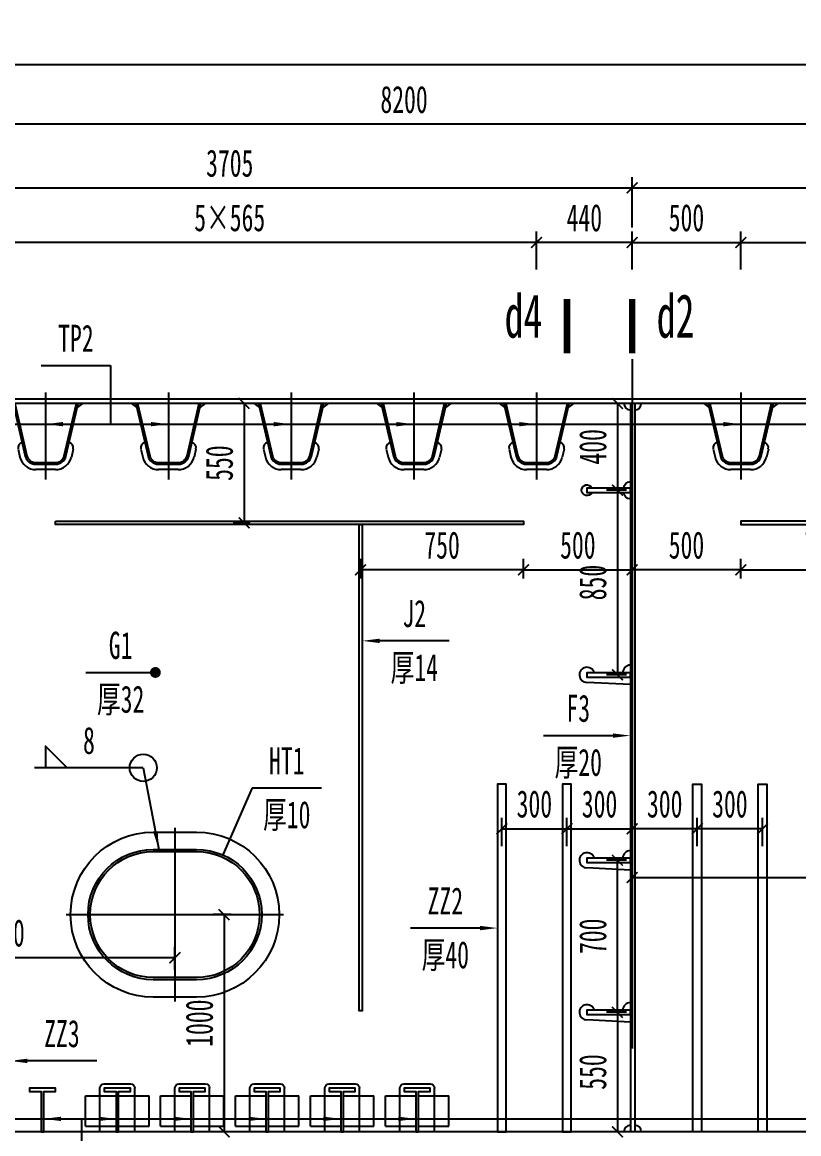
# Model space of a CAD drawing. Extents: x -149716 to 104715, y -26828 to 33500.
# Drawn here: x -33691 to -30117, y 6574 to 11693 of the extents above; entities that cross this region are included whole.
import ezdxf
from ezdxf.enums import TextEntityAlignment as Align

# ---------------------------------------------------------------- set-up
doc = ezdxf.new("R2010")
doc.units = 0
doc.header["$LTSCALE"] = 1000
doc.linetypes.add('CENTER', pattern=[50.8, 31.75, -6.35, 6.35, -6.35])
doc.linetypes.add('DASHED', pattern=[19.05, 12.7, -6.35])
doc.layers.get('0').update_dxf_attribs({"linetype": 'CONTINUOUS'})
doc.layers.get('Defpoints').update_dxf_attribs({"color": 250, "linetype": 'CONTINUOUS'})
doc.layers.add('01', color=1, linetype='CONTINUOUS', lineweight=25)
for name, color, linetype in [('02', 2, 'CONTINUOUS'), ('03', 3, 'DASHED'), ('04', 4, 'CONTINUOUS'), ('06', 6, 'CENTER'), ('07', 7, 'CONTINUOUS')]:
    doc.layers.add(name, color=color, linetype=linetype)
doc.styles.add('仿宋', font='simfang.ttf', dxfattribs={"width": 0.64})
doc.dimstyles.new('1：50', dxfattribs={"dimscale": 50, "dimtxt": 2.5, "dimasz": 1, "dimexe": 1, "dimexo": 0, "dimgap": 1, "dimtad": 1, "dimdec": 1, "dimdsep": 46, "dimtxsty": '仿宋', "dimblk": 'ARCHTICK', "dimcen": 0, "dimclrd": 256, "dimclre": 256, "dimclrt": 256, "dimazin": 2, "dimtfac": 1, "dimtdec": 1, "dimtix": 1, "dimtmove": 2, "dimatfit": 3, "dimfxl": 1, "dimtvp": 0.8, "dimtolj": 1, "dimtzin": 0, "dimlwd": -1, "dimlwe": -1, "dimarcsym": 0})

# ---------------------------------------------------------------- blocks, each defined once
blk = doc.blocks.new('_ArchTick')
at = {"color": 0, "linetype": 'ByBlock', "const_width": 0.15}
blk.add_lwpolyline([(-0.5, -0.5), (0.5, 0.5)], dxfattribs=at)
blk = doc.blocks.new('*D310')
at = {"layer": '04', "transparency": 16777216}
for p, q in [((-34588.6, 10746.6), (-34588.6, 10979.5)), ((-30883.6, 10746.6), (-30883.6, 10979.5)), ((-34588.6, 10929.5), (-30883.6, 10929.5))]:
    blk.add_line(p, q, dxfattribs=at)
at = {"layer": 'Defpoints', "color": 0, "transparency": 16777216}
for p in [(-30883.6, 10929.5), (-34588.6, 10746.6), (-30883.6, 10746.6)]:
    blk.add_point(p, dxfattribs=at)
at = {"layer": '04', "transparency": 16777216, "xscale": 50, "yscale": 50, "zscale": 50, "rotation": 180}
blk.add_blockref('_ArchTick', (-34588.6, 10929.5), dxfattribs=at)
at = {"layer": '04', "transparency": 16777216, "xscale": 50, "yscale": 50, "zscale": 50}
blk.add_blockref('_ArchTick', (-30883.6, 10929.5), dxfattribs=at)
at = {"layer": '04', "transparency": 16777216, "insert": (-32736.1, 11042.7), "char_height": 125, "attachment_point": 5, "style": '仿宋'}
blk.add_mtext('\\A1;3705', dxfattribs=at)
blk = doc.blocks.new('*D311')
at = {"layer": '04', "transparency": 16777216}
for p, q in [((-36033.6, 11364.4), (-36033.6, 11547.3)), ((-21733.6, 11364.4), (-21733.6, 11547.3)), ((-36033.6, 11497.3), (-21733.6, 11497.3))]:
    blk.add_line(p, q, dxfattribs=at)
at = {"layer": 'Defpoints', "color": 0, "transparency": 16777216}
for p in [(-21733.6, 11497.3), (-36033.6, 11364.4), (-21733.6, 11364.4)]:
    blk.add_point(p, dxfattribs=at)
at = {"layer": '04', "transparency": 16777216, "xscale": 50, "yscale": 50, "zscale": 50, "rotation": 180}
blk.add_blockref('_ArchTick', (-36033.6, 11497.3), dxfattribs=at)
at = {"layer": '04', "transparency": 16777216, "xscale": 50, "yscale": 50, "zscale": 50}
blk.add_blockref('_ArchTick', (-21733.6, 11497.3), dxfattribs=at)
at = {"layer": '04', "transparency": 16777216, "insert": (-28883.6, 11610.5), "char_height": 125, "attachment_point": 5, "style": '仿宋'}
blk.add_mtext('\\A1;14300', dxfattribs=at)
blk = doc.blocks.new('*D312')
at = {"layer": '04', "transparency": 16777216}
for p, q in [((-36033.6, 11051.2), (-36033.6, 11272.8)), ((-27833.6, 11051.2), (-27833.6, 11272.8)), ((-27833.6, 11222.8), (-36033.6, 11222.8))]:
    blk.add_line(p, q, dxfattribs=at)
at = {"layer": 'Defpoints', "color": 0, "transparency": 16777216}
for p in [(-36033.6, 11222.8), (-36033.6, 11051.2), (-27833.6, 11051.2)]:
    blk.add_point(p, dxfattribs=at)
at = {"layer": '04', "transparency": 16777216, "xscale": 50, "yscale": 50, "zscale": 50, "rotation": 180}
blk.add_blockref('_ArchTick', (-36033.6, 11222.8), dxfattribs=at)
at = {"layer": '04', "transparency": 16777216, "xscale": 50, "yscale": 50, "zscale": 50}
blk.add_blockref('_ArchTick', (-27833.6, 11222.8), dxfattribs=at)
at = {"layer": '04', "transparency": 16777216, "insert": (-31933.6, 11336.1), "char_height": 125, "attachment_point": 5, "style": '仿宋'}
blk.add_mtext('\\A1;8200', dxfattribs=at)
blk = doc.blocks.new('*D313')
at = {"layer": '04', "transparency": 16777216}
for p, q in [((-31323.6, 10553.6), (-31323.6, 10728.5)), ((-30883.6, 10553.6), (-30883.6, 10728.5)), ((-30883.6, 10678.5), (-31323.6, 10678.5))]:
    blk.add_line(p, q, dxfattribs=at)
at = {"layer": 'Defpoints', "color": 0, "transparency": 16777216}
for p in [(-31323.6, 10678.5), (-31323.6, 10553.6), (-30883.6, 10553.6)]:
    blk.add_point(p, dxfattribs=at)
at = {"layer": '04', "transparency": 16777216, "xscale": 50, "yscale": 50, "zscale": 50, "rotation": 180}
blk.add_blockref('_ArchTick', (-31323.6, 10678.5), dxfattribs=at)
at = {"layer": '04', "transparency": 16777216, "xscale": 50, "yscale": 50, "zscale": 50}
blk.add_blockref('_ArchTick', (-30883.6, 10678.5), dxfattribs=at)
at = {"layer": '04', "transparency": 16777216, "insert": (-31103.6, 10791.7), "char_height": 125, "attachment_point": 5, "style": '仿宋'}
blk.add_mtext('\\A1;440', dxfattribs=at)
blk = doc.blocks.new('*D314')
at = {"layer": '04', "transparency": 16777216}
for p, q in [((-34148.6, 10553.6), (-34148.6, 10728.5)), ((-31323.6, 10553.6), (-31323.6, 10728.5)), ((-31323.6, 10678.5), (-34148.6, 10678.5))]:
    blk.add_line(p, q, dxfattribs=at)
at = {"layer": 'Defpoints', "color": 0, "transparency": 16777216}
for p in [(-34148.6, 10678.5), (-34148.6, 10553.6), (-31323.6, 10553.6)]:
    blk.add_point(p, dxfattribs=at)
at = {"layer": '04', "transparency": 16777216, "xscale": 50, "yscale": 50, "zscale": 50, "rotation": 180}
blk.add_blockref('_ArchTick', (-34148.6, 10678.5), dxfattribs=at)
at = {"layer": '04', "transparency": 16777216, "xscale": 50, "yscale": 50, "zscale": 50}
blk.add_blockref('_ArchTick', (-31323.6, 10678.5), dxfattribs=at)
at = {"layer": '04', "transparency": 16777216, "insert": (-32736.1, 10791.7), "char_height": 125, "attachment_point": 5, "style": '仿宋'}
blk.add_mtext('\\A1;5×565', dxfattribs=at)
blk = doc.blocks.new('U2加劲肋带过焊孔')
at = {"layer": '01'}
for p, q in [((48376, 137282.9), (48036, 137282.9)), ((48036, 137282.9), (48060.5, 137263.4)), ((48376, 137282.9), (48351.4, 137263.4)), ((48079.1, 137072.9), (48087.6, 137035.9)), ((48332.9, 137072.9), (48324.3, 137035.9)), ((48251.2, 136977.9), (48160.7, 136977.9))]:
    blk.add_line(p, q, dxfattribs=at)
for centre, radius, start, end in [((48103.4, 137078.6), 25, 103.0693, 193.0693), ((48308.5, 137078.6), 25, 346.9307, 76.9307), ((48160.7, 137052.9), 75, 193.0693, 270), ((48251.2, 137052.9), 75, 270, 346.9307)]:
    blk.add_arc(centre, radius, start, end, dxfattribs=at)
at = {"layer": '02'}
for points in [[(48056, 137282.9), (48112.3, 137040.1, 0.348876), (48159.1, 137002.9), (48252.8, 137002.9, 0.348876), (48299.6, 137040.1), (48356, 137282.9)], [(48064.2, 137282.9), (48120.1, 137041.9, 0.348876), (48159.1, 137010.9), (48252.8, 137010.9, 0.348876), (48291.8, 137041.9), (48347.8, 137282.9)]]:
    blk.add_lwpolyline(points, format="xyb", dxfattribs=at)
at = {"layer": '06', "ltscale": 0.1}
blk.add_line((48206, 137332.9), (48206, 136932.9), dxfattribs=at)
blk = doc.blocks.new('板肋带过焊孔')
at = {"layer": '01'}
blk.add_line((50817.6, 161172.4), (50617.6, 161182.4), dxfattribs=at)
for centre, start, end in [((50617.6, 161217.4), 16.6015, 270), ((50817.6, 161227.4), 90, 180)]:
    blk.add_arc(centre, 35, start, end, dxfattribs=at)
at = {"layer": '02'}
blk.add_lwpolyline([(50817.6, 161227.4), (50617.6, 161227.4), (50617.6, 161207.4), (50817.6, 161207.4)], close=True, dxfattribs=at)
blk = doc.blocks.new('底板T肋带过焊孔')
at = {"layer": '01'}
for p, q in [((46722.6, 157697.7), (46722.6, 157732.7)), ((46862.6, 157752.7), (46742.6, 157752.7)), ((46882.6, 157697.7), (46882.6, 157732.7)), ((46796.6, 157697.7), (46656.6, 157697.7)), ((46656.6, 157557.7), (46656.6, 157697.7)), ((46948.6, 157697.7), (46808.6, 157697.7)), ((46948.6, 157557.7), (46948.6, 157697.7)), ((46796.6, 157557.7), (46656.6, 157557.7)), ((46722.6, 157532.7), (46722.6, 157557.7)), ((46948.6, 157557.7), (46808.6, 157557.7)), ((46882.6, 157532.7), (46882.6, 157557.7))]:
    blk.add_line(p, q, dxfattribs=at)
for centre, start, end in [((46742.6, 157732.7), 90, 180), ((46862.6, 157732.7), 0, 90)]:
    blk.add_arc(centre, 20, start, end, dxfattribs=at)
at = {"layer": '02'}
blk.add_lwpolyline([(46808.6, 157532.7), (46796.6, 157532.7), (46796.6, 157718.7), (46742.6, 157718.7), (46742.6, 157732.7), (46862.6, 157732.7), (46862.6, 157718.7), (46808.6, 157718.7)], close=True, dxfattribs=at)
at = {"layer": '03', "ltscale": 0.1}
for p, q in [((46722.6, 157557.7), (46722.6, 157697.7)), ((46882.6, 157557.7), (46882.6, 157697.7))]:
    blk.add_line(p, q, dxfattribs=at)
blk = doc.blocks.new('*D324')
at = {"layer": '04', "transparency": 16777216}
for p, q in [((-30909.5, 9937.3), (-31001.2, 9937.3)), ((-30951.2, 9937.3), (-30951.2, 9537.3)), ((-30909.5, 9537.3), (-31001.2, 9537.3))]:
    blk.add_line(p, q, dxfattribs=at)
at = {"layer": 'Defpoints', "color": 0, "transparency": 16777216}
for p in [(-30909.5, 9937.3), (-30951.2, 9537.3), (-30909.5, 9537.3)]:
    blk.add_point(p, dxfattribs=at)
at = {"layer": '04', "transparency": 16777216, "xscale": 50, "yscale": 50, "zscale": 50}
for p, rotation in [((-30951.2, 9937.3), 90), ((-30951.2, 9537.3), 270)]:
    blk.add_blockref('_ArchTick', p, dxfattribs=dict(at, rotation=rotation))
at = {"layer": '04', "transparency": 16777216, "insert": (-31064.4, 9737.3), "char_height": 125, "attachment_point": 5, "rotation": 90, "style": '仿宋'}
blk.add_mtext('\\A1;400', dxfattribs=at)
blk = doc.blocks.new('*D325')
at = {"layer": '04', "transparency": 16777216}
for p, q in [((-30909.5, 9537.3), (-31001.2, 9537.3)), ((-30951.2, 9537.3), (-30951.2, 8687.3)), ((-30909.5, 8687.3), (-31001.2, 8687.3))]:
    blk.add_line(p, q, dxfattribs=at)
at = {"layer": 'Defpoints', "color": 0, "transparency": 16777216}
for p in [(-30909.5, 9537.3), (-30951.2, 8687.3), (-30909.5, 8687.3)]:
    blk.add_point(p, dxfattribs=at)
at = {"layer": '04', "transparency": 16777216, "xscale": 50, "yscale": 50, "zscale": 50}
for p, rotation in [((-30951.2, 9537.3), 90), ((-30951.2, 8687.3), 270)]:
    blk.add_blockref('_ArchTick', p, dxfattribs=dict(at, rotation=rotation))
at = {"layer": '04', "transparency": 16777216, "insert": (-31064.4, 9112.3), "char_height": 125, "attachment_point": 5, "rotation": 90, "style": '仿宋'}
blk.add_mtext('\\A1;850', dxfattribs=at)
blk = doc.blocks.new('*D326')
at = {"layer": '04', "transparency": 16777216}
for p, q in [((-30909.5, 7133.3), (-31001.2, 7133.3)), ((-30951.2, 7133.3), (-30951.2, 6583.3)), ((-30909.5, 6583.3), (-31001.2, 6583.3))]:
    blk.add_line(p, q, dxfattribs=at)
at = {"layer": 'Defpoints', "color": 0, "transparency": 16777216}
for p in [(-30909.5, 7133.3), (-30951.2, 6583.3), (-30909.5, 6583.3)]:
    blk.add_point(p, dxfattribs=at)
at = {"layer": '04', "transparency": 16777216, "xscale": 50, "yscale": 50, "zscale": 50}
for p, rotation in [((-30951.2, 7133.3), 90), ((-30951.2, 6583.3), 270)]:
    blk.add_blockref('_ArchTick', p, dxfattribs=dict(at, rotation=rotation))
at = {"layer": '04', "transparency": 16777216, "insert": (-31064.4, 6858.3), "char_height": 125, "attachment_point": 5, "rotation": 90, "style": '仿宋'}
blk.add_mtext('\\A1;550', dxfattribs=at)
blk = doc.blocks.new('*D327')
at = {"layer": '04', "transparency": 16777216}
for p, q in [((-30909.5, 7833.3), (-31001.2, 7833.3)), ((-30951.2, 7133.3), (-30951.2, 7833.3)), ((-30909.5, 7133.3), (-31001.2, 7133.3))]:
    blk.add_line(p, q, dxfattribs=at)
at = {"layer": 'Defpoints', "color": 0, "transparency": 16777216}
for p in [(-30951.2, 7833.3), (-30909.5, 7833.3), (-30909.5, 7133.3)]:
    blk.add_point(p, dxfattribs=at)
at = {"layer": '04', "transparency": 16777216, "xscale": 50, "yscale": 50, "zscale": 50}
for p, rotation in [((-30951.2, 7833.3), 90), ((-30951.2, 7133.3), 270)]:
    blk.add_blockref('_ArchTick', p, dxfattribs=dict(at, rotation=rotation))
at = {"layer": '04', "transparency": 16777216, "insert": (-31064.4, 7483.3), "char_height": 125, "attachment_point": 5, "rotation": 90, "style": '仿宋'}
blk.add_mtext('\\A1;700', dxfattribs=at)
blk = doc.blocks.new('*D336')
at = {"layer": '04', "transparency": 16777216}
for p, q in [((-30883.6, 10553.6), (-30883.6, 10728.5)), ((-30383.6, 10553.6), (-30383.6, 10728.5)), ((-30883.6, 10678.5), (-30383.6, 10678.5))]:
    blk.add_line(p, q, dxfattribs=at)
at = {"layer": 'Defpoints', "color": 0, "transparency": 16777216}
for p in [(-30383.6, 10678.5), (-30883.6, 10553.6), (-30383.6, 10553.6)]:
    blk.add_point(p, dxfattribs=at)
at = {"layer": '04', "transparency": 16777216, "xscale": 50, "yscale": 50, "zscale": 50, "rotation": 180}
blk.add_blockref('_ArchTick', (-30883.6, 10678.5), dxfattribs=at)
at = {"layer": '04', "transparency": 16777216, "xscale": 50, "yscale": 50, "zscale": 50}
blk.add_blockref('_ArchTick', (-30383.6, 10678.5), dxfattribs=at)
at = {"layer": '04', "transparency": 16777216, "insert": (-30633.6, 10791.7), "char_height": 125, "attachment_point": 5, "style": '仿宋'}
blk.add_mtext('\\A1;500', dxfattribs=at)
blk = doc.blocks.new('*D337')
at = {"layer": '04', "transparency": 16777216}
for p, q in [((-30383.6, 10553.6), (-30383.6, 10728.5)), ((-27383.6, 10553.6), (-27383.6, 10728.5)), ((-30383.6, 10678.5), (-27383.6, 10678.5))]:
    blk.add_line(p, q, dxfattribs=at)
at = {"layer": 'Defpoints', "color": 0, "transparency": 16777216}
for p in [(-27383.6, 10678.5), (-30383.6, 10553.6), (-27383.6, 10553.6)]:
    blk.add_point(p, dxfattribs=at)
at = {"layer": '04', "transparency": 16777216, "xscale": 50, "yscale": 50, "zscale": 50, "rotation": 180}
blk.add_blockref('_ArchTick', (-30383.6, 10678.5), dxfattribs=at)
at = {"layer": '04', "transparency": 16777216, "xscale": 50, "yscale": 50, "zscale": 50}
blk.add_blockref('_ArchTick', (-27383.6, 10678.5), dxfattribs=at)
at = {"layer": '04', "transparency": 16777216, "insert": (-28883.6, 10791.7), "char_height": 125, "attachment_point": 5, "style": '仿宋'}
blk.add_mtext('\\A1;5×600', dxfattribs=at)
blk = doc.blocks.new('*D338')
at = {"layer": '04', "transparency": 16777216}
for p, q in [((-30883.6, 10746.6), (-30883.6, 10979.5)), ((-26883.6, 10746.6), (-26883.6, 10979.5)), ((-30883.6, 10929.5), (-26883.6, 10929.5))]:
    blk.add_line(p, q, dxfattribs=at)
at = {"layer": 'Defpoints', "color": 0, "transparency": 16777216}
for p in [(-26883.6, 10929.5), (-30883.6, 10746.6), (-26883.6, 10746.6)]:
    blk.add_point(p, dxfattribs=at)
at = {"layer": '04', "transparency": 16777216, "xscale": 50, "yscale": 50, "zscale": 50, "rotation": 180}
blk.add_blockref('_ArchTick', (-30883.6, 10929.5), dxfattribs=at)
at = {"layer": '04', "transparency": 16777216, "xscale": 50, "yscale": 50, "zscale": 50}
blk.add_blockref('_ArchTick', (-26883.6, 10929.5), dxfattribs=at)
at = {"layer": '04', "transparency": 16777216, "insert": (-28883.6, 11042.7), "char_height": 125, "attachment_point": 5, "style": '仿宋'}
blk.add_mtext('\\A1;4000', dxfattribs=at)
blk = doc.blocks.new('*D362')
at = {"layer": '04', "transparency": 16777216}
for p, q in [((-32642.7, 9937.3), (-32720.2, 9937.3)), ((-32670.2, 9937.3), (-32670.2, 9387.3)), ((-32642.7, 9387.3), (-32720.2, 9387.3))]:
    blk.add_line(p, q, dxfattribs=at)
at = {"layer": 'Defpoints', "color": 0, "transparency": 16777216}
for p in [(-32642.7, 9937.3), (-32670.2, 9387.3), (-32642.7, 9387.3)]:
    blk.add_point(p, dxfattribs=at)
at = {"layer": '04', "transparency": 16777216, "xscale": 50, "yscale": 50, "zscale": 50}
for p, rotation in [((-32670.2, 9937.3), 90), ((-32670.2, 9387.3), 270)]:
    blk.add_blockref('_ArchTick', p, dxfattribs=dict(at, rotation=rotation))
at = {"layer": '04', "transparency": 16777216, "insert": (-32783.5, 9662.3), "char_height": 125, "attachment_point": 5, "rotation": 90, "style": '仿宋'}
blk.add_mtext('\\A1;550', dxfattribs=at)
blk = doc.blocks.new('*D363')
at = {"layer": '04', "transparency": 16777216}
for p, q in [((-32729.5, 7583.3), (-32812.2, 7583.3)), ((-32762.2, 7583.3), (-32762.2, 6583.3)), ((-32729.5, 6583.3), (-32812.2, 6583.3))]:
    blk.add_line(p, q, dxfattribs=at)
at = {"layer": 'Defpoints', "color": 0, "transparency": 16777216}
for p in [(-32729.5, 7583.3), (-32762.2, 6583.3), (-32729.5, 6583.3)]:
    blk.add_point(p, dxfattribs=at)
at = {"layer": '04', "transparency": 16777216, "xscale": 50, "yscale": 50, "zscale": 50}
for p, rotation in [((-32762.2, 7583.3), 90), ((-32762.2, 6583.3), 270)]:
    blk.add_blockref('_ArchTick', p, dxfattribs=dict(at, rotation=rotation))
at = {"layer": '04', "transparency": 16777216, "insert": (-32875.5, 7083.3), "char_height": 125, "attachment_point": 5, "rotation": 90, "style": '仿宋'}
blk.add_mtext('\\A1;1000', dxfattribs=at)
blk = doc.blocks.new('*D364')
at = {"layer": '04', "transparency": 16777216}
for p, q in [((-34588.6, 7329.1), (-34588.6, 7434.7)), ((-32988.6, 7329.1), (-32988.6, 7434.7)), ((-32988.6, 7384.7), (-34588.6, 7384.7))]:
    blk.add_line(p, q, dxfattribs=at)
at = {"layer": 'Defpoints', "color": 0, "transparency": 16777216}
for p in [(-34588.6, 7384.7), (-34588.6, 7329.1), (-32988.6, 7329.1)]:
    blk.add_point(p, dxfattribs=at)
at = {"layer": '04', "transparency": 16777216, "xscale": 50, "yscale": 50, "zscale": 50, "rotation": 180}
blk.add_blockref('_ArchTick', (-34588.6, 7384.7), dxfattribs=at)
at = {"layer": '04', "transparency": 16777216, "xscale": 50, "yscale": 50, "zscale": 50}
blk.add_blockref('_ArchTick', (-32988.6, 7384.7), dxfattribs=at)
at = {"layer": '04', "transparency": 16777216, "insert": (-33788.6, 7497.9), "char_height": 125, "attachment_point": 5, "style": '仿宋'}
blk.add_mtext('\\A1;1600', dxfattribs=at)
blk = doc.blocks.new('*D365')
at = {"layer": '04', "transparency": 16777216}
for p, q in [((-30883.6, 9130.8), (-30883.6, 9220.9)), ((-30383.6, 9130.8), (-30383.6, 9220.9)), ((-30383.6, 9170.9), (-30883.6, 9170.9))]:
    blk.add_line(p, q, dxfattribs=at)
at = {"layer": 'Defpoints', "color": 0, "transparency": 16777216}
for p in [(-30883.6, 9170.9), (-30883.6, 9130.8), (-30383.6, 9130.8)]:
    blk.add_point(p, dxfattribs=at)
at = {"layer": '04', "transparency": 16777216, "xscale": 50, "yscale": 50, "zscale": 50, "rotation": 180}
blk.add_blockref('_ArchTick', (-30883.6, 9170.9), dxfattribs=at)
at = {"layer": '04', "transparency": 16777216, "xscale": 50, "yscale": 50, "zscale": 50}
blk.add_blockref('_ArchTick', (-30383.6, 9170.9), dxfattribs=at)
at = {"layer": '04', "transparency": 16777216, "insert": (-30633.6, 9284.1), "char_height": 125, "attachment_point": 5, "style": '仿宋'}
blk.add_mtext('\\A1;500', dxfattribs=at)
blk = doc.blocks.new('*D366')
at = {"layer": '04', "transparency": 16777216}
for p, q in [((-30383.6, 9130.8), (-30383.6, 9220.9)), ((-29633.6, 9130.8), (-29633.6, 9220.9)), ((-30383.6, 9170.9), (-29633.6, 9170.9))]:
    blk.add_line(p, q, dxfattribs=at)
at = {"layer": 'Defpoints', "color": 0, "transparency": 16777216}
for p in [(-29633.6, 9170.9), (-30383.6, 9130.8), (-29633.6, 9130.8)]:
    blk.add_point(p, dxfattribs=at)
at = {"layer": '04', "transparency": 16777216, "xscale": 50, "yscale": 50, "zscale": 50, "rotation": 180}
blk.add_blockref('_ArchTick', (-30383.6, 9170.9), dxfattribs=at)
at = {"layer": '04', "transparency": 16777216, "xscale": 50, "yscale": 50, "zscale": 50}
blk.add_blockref('_ArchTick', (-29633.6, 9170.9), dxfattribs=at)
at = {"layer": '04', "transparency": 16777216, "insert": (-30008.6, 9284.1), "char_height": 125, "attachment_point": 5, "style": '仿宋'}
blk.add_mtext('\\A1;750', dxfattribs=at)
blk = doc.blocks.new('*D274')
at = {"layer": '04', "transparency": 16777216}
for p, q in [((-30883.6, 7698.5), (-30883.6, 7804)), ((-28883.6, 7698.5), (-28883.6, 7804)), ((-30883.6, 7754), (-28883.6, 7754))]:
    blk.add_line(p, q, dxfattribs=at)
at = {"layer": 'Defpoints', "color": 0, "transparency": 16777216}
for p in [(-28883.6, 7754), (-30883.6, 7698.5), (-28883.6, 7698.5)]:
    blk.add_point(p, dxfattribs=at)
at = {"layer": '04', "transparency": 16777216, "xscale": 50, "yscale": 50, "zscale": 50, "rotation": 180}
blk.add_blockref('_ArchTick', (-30883.6, 7754), dxfattribs=at)
at = {"layer": '04', "transparency": 16777216, "xscale": 50, "yscale": 50, "zscale": 50}
blk.add_blockref('_ArchTick', (-28883.6, 7754), dxfattribs=at)
at = {"layer": '04', "transparency": 16777216, "insert": (-29883.6, 7867.3), "char_height": 125, "attachment_point": 5, "style": '仿宋'}
blk.add_mtext('\\A1;2000', dxfattribs=at)
blk = doc.blocks.new('*D277')
at = {"layer": '04', "transparency": 16777216}
for p, q in [((-31383.6, 9130.8), (-31383.6, 9220.9)), ((-30883.6, 9130.8), (-30883.6, 9220.9)), ((-31383.6, 9170.9), (-30883.6, 9170.9))]:
    blk.add_line(p, q, dxfattribs=at)
at = {"layer": 'Defpoints', "color": 0, "transparency": 16777216}
for p in [(-30883.6, 9170.9), (-31383.6, 9130.8), (-30883.6, 9130.8)]:
    blk.add_point(p, dxfattribs=at)
at = {"layer": '04', "transparency": 16777216, "xscale": 50, "yscale": 50, "zscale": 50, "rotation": 180}
blk.add_blockref('_ArchTick', (-31383.6, 9170.9), dxfattribs=at)
at = {"layer": '04', "transparency": 16777216, "xscale": 50, "yscale": 50, "zscale": 50}
blk.add_blockref('_ArchTick', (-30883.6, 9170.9), dxfattribs=at)
at = {"layer": '04', "transparency": 16777216, "insert": (-31133.6, 9284.1), "char_height": 125, "attachment_point": 5, "style": '仿宋'}
blk.add_mtext('\\A1;500', dxfattribs=at)
blk = doc.blocks.new('*D278')
at = {"layer": '04', "transparency": 16777216}
for p, q in [((-32133.6, 9130.8), (-32133.6, 9220.9)), ((-31383.6, 9130.8), (-31383.6, 9220.9)), ((-31383.6, 9170.9), (-32133.6, 9170.9))]:
    blk.add_line(p, q, dxfattribs=at)
at = {"layer": 'Defpoints', "color": 0, "transparency": 16777216}
for p in [(-32133.6, 9170.9), (-32133.6, 9130.8), (-31383.6, 9130.8)]:
    blk.add_point(p, dxfattribs=at)
at = {"layer": '04', "transparency": 16777216, "xscale": 50, "yscale": 50, "zscale": 50}
for p, rotation in [((-32133.6, 9170.9), 179.9999999999822), ((-31383.6, 9170.9), 359.9999999999822)]:
    blk.add_blockref('_ArchTick', p, dxfattribs=dict(at, rotation=rotation))
at = {"layer": '04', "transparency": 16777216, "insert": (-31758.6, 9284.1), "char_height": 125, "attachment_point": 5, "style": '仿宋'}
blk.add_mtext('\\A1;750', dxfattribs=at)
blk = doc.blocks.new('*D288')
at = {"layer": '04', "transparency": 16777216}
for p, q in [((-31483.6, 7898.8), (-31483.6, 8028.8)), ((-31183.6, 7898.8), (-31183.6, 8028.8)), ((-31483.6, 7978.8), (-31183.6, 7978.8))]:
    blk.add_line(p, q, dxfattribs=at)
at = {"layer": 'Defpoints', "color": 0, "transparency": 16777216}
for p in [(-31183.6, 7978.8), (-31483.6, 7898.8), (-31183.6, 7898.8)]:
    blk.add_point(p, dxfattribs=at)
at = {"layer": '04', "transparency": 16777216, "xscale": 50, "yscale": 50, "zscale": 50, "rotation": 180}
blk.add_blockref('_ArchTick', (-31483.6, 7978.8), dxfattribs=at)
at = {"layer": '04', "transparency": 16777216, "xscale": 50, "yscale": 50, "zscale": 50}
blk.add_blockref('_ArchTick', (-31183.6, 7978.8), dxfattribs=at)
at = {"layer": '04', "transparency": 16777216, "insert": (-31333.6, 8092), "char_height": 125, "attachment_point": 5, "style": '仿宋'}
blk.add_mtext('\\A1;300', dxfattribs=at)
blk = doc.blocks.new('*D289')
at = {"layer": '04', "transparency": 16777216}
for p, q in [((-31183.6, 7898.8), (-31183.6, 8028.8)), ((-30883.6, 7898.8), (-30883.6, 8028.8)), ((-31183.6, 7978.8), (-30883.6, 7978.8))]:
    blk.add_line(p, q, dxfattribs=at)
at = {"layer": 'Defpoints', "color": 0, "transparency": 16777216}
for p in [(-30883.6, 7978.8), (-31183.6, 7898.8), (-30883.6, 7898.8)]:
    blk.add_point(p, dxfattribs=at)
at = {"layer": '04', "transparency": 16777216, "xscale": 50, "yscale": 50, "zscale": 50, "rotation": 180}
blk.add_blockref('_ArchTick', (-31183.6, 7978.8), dxfattribs=at)
at = {"layer": '04', "transparency": 16777216, "xscale": 50, "yscale": 50, "zscale": 50}
blk.add_blockref('_ArchTick', (-30883.6, 7978.8), dxfattribs=at)
at = {"layer": '04', "transparency": 16777216, "insert": (-31033.6, 8092), "char_height": 125, "attachment_point": 5, "style": '仿宋'}
blk.add_mtext('\\A1;300', dxfattribs=at)
blk = doc.blocks.new('*D290')
at = {"layer": '04', "transparency": 16777216}
for p, q in [((-30583.6, 7898.8), (-30583.6, 8028.8)), ((-30283.6, 7898.8), (-30283.6, 8028.8)), ((-30283.6, 7978.8), (-30583.6, 7978.8))]:
    blk.add_line(p, q, dxfattribs=at)
at = {"layer": 'Defpoints', "color": 0, "transparency": 16777216}
for p in [(-30583.6, 7978.8), (-30583.6, 7898.8), (-30283.6, 7898.8)]:
    blk.add_point(p, dxfattribs=at)
at = {"layer": '04', "transparency": 16777216, "xscale": 50, "yscale": 50, "zscale": 50, "rotation": 180}
blk.add_blockref('_ArchTick', (-30583.6, 7978.8), dxfattribs=at)
at = {"layer": '04', "transparency": 16777216, "xscale": 50, "yscale": 50, "zscale": 50}
blk.add_blockref('_ArchTick', (-30283.6, 7978.8), dxfattribs=at)
at = {"layer": '04', "transparency": 16777216, "insert": (-30433.6, 8092), "char_height": 125, "attachment_point": 5, "style": '仿宋'}
blk.add_mtext('\\A1;300', dxfattribs=at)
blk = doc.blocks.new('*D291')
at = {"layer": '04', "transparency": 16777216}
for p, q in [((-30883.6, 7898.8), (-30883.6, 8028.8)), ((-30583.6, 7898.8), (-30583.6, 8028.8)), ((-30583.6, 7978.8), (-30883.6, 7978.8))]:
    blk.add_line(p, q, dxfattribs=at)
at = {"layer": 'Defpoints', "color": 0, "transparency": 16777216}
for p in [(-30883.6, 7978.8), (-30883.6, 7898.8), (-30583.6, 7898.8)]:
    blk.add_point(p, dxfattribs=at)
at = {"layer": '04', "transparency": 16777216, "xscale": 50, "yscale": 50, "zscale": 50, "rotation": 180}
blk.add_blockref('_ArchTick', (-30883.6, 7978.8), dxfattribs=at)
at = {"layer": '04', "transparency": 16777216, "xscale": 50, "yscale": 50, "zscale": 50}
blk.add_blockref('_ArchTick', (-30583.6, 7978.8), dxfattribs=at)
at = {"layer": '04', "transparency": 16777216, "insert": (-30733.6, 8092), "char_height": 125, "attachment_point": 5, "style": '仿宋'}
blk.add_mtext('\\A1;300', dxfattribs=at)
blk = doc.blocks.new('腹板板肋带过焊孔1')
at = {"layer": '01'}
for p, q in [((53004.8, 112165.9), (52857.2, 112165.9)), ((53004.8, 112143.9), (52857.2, 112143.9))]:
    blk.add_line(p, q, dxfattribs=at)
for centre, radius, start, end in [((52827.3, 112164.9), 30, 1.9102, 90), ((53027.3, 112154.9), 25, 206.1039, 153.8961), ((52827.3, 112144.9), 30, 270, 358.0898)]:
    blk.add_arc(centre, radius, start, end, dxfattribs=at)
at = {"layer": '02'}
blk.add_lwpolyline([(52827.3, 112164.9), (53027.3, 112164.9), (53027.3, 112144.9), (52827.3, 112144.9)], close=True, dxfattribs=at)

msp = doc.modelspace()

# ---------------------------------------------------------------- linework, layer by layer
at = {"layer": '02'}
for p, q in [((-27833.5722, 9957.3046), (-36033.5722, 9957.3046)), ((-27833.5722, 9937.3046), (-36033.5722, 9937.3046)), ((-30891.5722, 9937.3046), (-30891.5722, 6583.3046)), ((-30871.5722, 9937.3046), (-30871.5722, 6583.3046)), ((-27833.5722, 6583.3046), (-34618.5722, 6583.3046))]:
    msp.add_line(p, q, dxfattribs=at)
for points in [[(-33538.5722, 9394.3046), (-31383.5722, 9394.3046), (-31383.5722, 9380.3046), (-33538.5722, 9380.3046)], [(-32140.5722, 9380.3046), (-32126.5722, 9380.3046), (-32126.5722, 7140.3046), (-32140.5722, 7140.3046)], [(-27383.5722, 9394.3046), (-30383.5722, 9394.3046), (-30383.5722, 9380.3046), (-27383.5722, 9380.3046)], [(-31503.5722, 6583.3046), (-31463.5722, 6583.3046), (-31463.5722, 8183.3046), (-31503.5722, 8183.3046)], [(-31203.5722, 6583.3046), (-31163.5722, 6583.3046), (-31163.5722, 8183.3046), (-31203.5722, 8183.3046)], [(-30563.5722, 6583.3046), (-30603.5722, 6583.3046), (-30603.5722, 8183.3046), (-30563.5722, 8183.3046)], [(-30263.5722, 6583.3046), (-30303.5722, 6583.3046), (-30303.5722, 8183.3046), (-30263.5722, 8183.3046)], [(-33604.5722, 6583.3046), (-33592.5722, 6583.3046), (-33592.5722, 6769.3046), (-33538.5722, 6769.3046), (-33538.5722, 6783.3046), (-33658.5722, 6783.3046), (-33658.5722, 6769.3046), (-33604.5722, 6769.3046)]]:
    msp.add_lwpolyline(points, close=True, dxfattribs=at)
for points in [[(-32888.5722, 7203.3046), (-33088.5722, 7203.3046, -1), (-33088.5722, 7963.3046), (-32888.5722, 7963.3046, -1)], [(-32888.5722, 7283.3046), (-33088.5722, 7283.3046, -1), (-33088.5722, 7883.3046), (-32888.5722, 7883.3046, -1)], [(-32888.5722, 7293.3046), (-33088.5722, 7293.3046, -1), (-33088.5722, 7873.3046), (-32888.5722, 7873.3046, -1)]]:
    msp.add_lwpolyline(points, format="xyb", close=True, dxfattribs=at)
for centre, start, end in [((-30891.5722, 9937.3046), 180, 270), ((-30871.5722, 9937.3046), 270, 0), ((-30891.5722, 6583.3046), 90, 180), ((-30871.5722, 6583.3046), 0, 90)]:
    msp.add_arc(centre, 30, start, end, dxfattribs=at)
at = {"layer": '06', "ltscale": 0.1}
for p, q in [((-30883.5722, 10141.68382), (-30883.5722, 6141.68382)), ((-32988.5722, 7983.3046), (-32988.5722, 7183.3046)), ((-33488.5722, 7583.3046), (-32488.5722, 7583.3046))]:
    msp.add_line(p, q, dxfattribs=at)
at = {"layer": '07'}
for p, q in [((-33604.34854, 10112.34538), (-33284.34854, 10112.34538)), ((-33284.34854, 10112.34538), (-33284.34854, 9841.6133)), ((-34148.5722, 9841.6133), (-29183.5722, 9841.6133)), ((-31726.5722, 8843.79873), (-32046.5722, 8843.79873)), ((-33398.31242, 8698.30089), (-33078.31242, 8698.30089)), ((-31291.5722, 8407.57475), (-30971.5722, 8407.57475)), ((-33134.1489, 8259.22008), (-33634.1489, 8259.22008)), ((-33134.1489, 8259.22008), (-33062.46066, 7883.3046)), ((-32633.5417, 8166.619), (-32768.39362, 7858.18113)), ((-32633.5417, 8166.619), (-32313.5417, 8166.619)), ((-31583.5722, 7521.25189), (-31903.5722, 7521.25189)), ((-33348.5722, 6909.53545), (-33668.5722, 6909.53545)), ((-34282.5722, 6642.65615), (-28889.5722, 6642.65615)), ((-33417.67132, 6234.2384), (-33417.67132, 6642.65615))]:
    msp.add_line(p, q, dxfattribs=at)
at = {"layer": '07', "const_width": 30}
for points in [[(-31183.5722, 10168.10149), (-31183.5722, 10418.10149)], [(-30883.5722, 10168.10149), (-30883.5722, 10418.10149)]]:
    msp.add_lwpolyline(points, dxfattribs=at)
at = {"layer": '07'}
for points in [[(-33583.5722, 9841.6133, 0, 20, 0), (-33503.5722, 9841.6133, 8, 8, 0)], [(-33018.5722, 9841.6133, 0, 20, 0), (-33098.5722, 9841.6133, 8, 8, 0)], [(-32453.5722, 9841.6133, 0, 20, 0), (-32533.5722, 9841.6133, 8, 8, 0)], [(-31888.5722, 9841.6133, 0, 20, 0), (-31968.5722, 9841.6133, 8, 8, 0)], [(-31323.5722, 9841.6133, 0, 20, 0), (-31403.5722, 9841.6133, 8, 8, 0)], [(-30383.5722, 9841.6133, 0, 20, 0), (-30463.5722, 9841.6133, 8, 8, 0)], [(-32126.5722, 8843.79873, 0, 20, 0), (-32046.5722, 8843.79873, 8, 8, 0)], [(-33065.81242, 8698.30089, 25, 25, -1), (-33090.81242, 8698.30089, 25, 25, -1), (-33065.81242, 8698.30089, 0, 0, 0)], [(-30891.5722, 8407.57475, 0, 20, 0), (-30971.5722, 8407.57475, 8, 8, 0)], [(-33062.46066, 7883.3046, 0, 20, 0), (-33077.44683, 7961.8884, 0, 0, 0)], [(-31503.5722, 7521.25189, 0, 20, 0), (-31583.5722, 7521.25189, 8, 8, 0)], [(-33748.5722, 6909.53545, 0, 20, 0), (-33668.5722, 6909.53545, 8, 8, 0)], [(-33592.5722, 6642.65615, 0, 20, 0), (-33512.5722, 6642.65615, 8, 8, 0)], [(-33259.5722, 6642.65615, 0, 20, 0), (-33339.5722, 6642.65615, 8, 8, 0)], [(-32914.5722, 6642.65615, 0, 20, 0), (-32994.5722, 6642.65615, 8, 8, 0)], [(-32569.5722, 6642.65615, 0, 20, 0), (-32649.5722, 6642.65615, 8, 8, 0)], [(-32224.5722, 6642.65615, 0, 20, 0), (-32304.5722, 6642.65615, 8, 8, 0)], [(-31879.5722, 6642.65615, 0, 20, 0), (-31959.5722, 6642.65615, 8, 8, 0)]]:
    msp.add_lwpolyline(points, format="xyseb", dxfattribs=at)
msp.add_lwpolyline([(-33484.1489, 8259.22008), (-33584.1489, 8359.22008), (-33584.1489, 8259.22008)], dxfattribs=at)
msp.add_circle((-33134.1489, 8259.22008), 62.5, dxfattribs=at)

# ---------------------------------------------------------------- block references
at = {"layer": '02'}
for name, p in [('U2加劲肋带过焊孔', (-81789.53668, -127345.60313)), ('U2加劲肋带过焊孔', (-81224.53668, -127345.60313)), ('U2加劲肋带过焊孔', (-80659.53668, -127345.60313)), ('U2加劲肋带过焊孔', (-80094.53668, -127345.60313)), ('U2加劲肋带过焊孔', (-79529.53668, -127345.60313)), ('U2加劲肋带过焊孔', (-78589.53668, -127345.60313)), ('板肋带过焊孔', (-81709.20263, -152530.06006)), ('板肋带过焊孔', (-81709.20263, -153384.06006)), ('板肋带过焊孔', (-81709.20263, -154084.06006))]:
    msp.add_blockref(name, p, dxfattribs=at)
at = {"layer": '02', "xscale": -1}
for name, p in [('腹板板肋带过焊孔1', (21935.67802, -102617.60232)), ('底板T肋带过焊孔', (13549.05822, -150949.37626)), ('底板T肋带过焊孔', (13894.05822, -150949.37626)), ('底板T肋带过焊孔', (14239.05822, -150949.37626)), ('底板T肋带过焊孔', (14584.05822, -150949.37626)), ('底板T肋带过焊孔', (14929.05822, -150949.37626))]:
    msp.add_blockref(name, p, dxfattribs=at)

# ---------------------------------------------------------------- texts
at = {"layer": '07', "style": '仿宋', "width": 0.64}
for s, height, p in [('d4', 200, (-31383.5722, 10343.10149)), ('d2', 200, (-30683.5722, 10343.10149)), ('TP2', 125, (-33444.34854, 10237.34538)), ('J2', 125, (-31886.5722, 8968.79873)), ('G1', 125, (-33238.31242, 8823.30089)), ('厚14', 125, (-31886.5722, 8718.79873)), ('厚32', 125, (-33238.31242, 8573.30089)), ('F3', 125, (-31131.5722, 8532.57475)), ('8', 125, (-33384.1489, 8384.22008)), ('HT1', 125, (-32473.5417, 8291.619)), ('厚20', 125, (-31131.5722, 8282.57475)), ('厚10', 125, (-32473.5417, 8041.619)), ('ZZ2', 125, (-31743.5722, 7646.25189)), ('厚40', 125, (-31743.5722, 7396.25189)), ('ZZ3', 125, (-33508.5722, 7034.53545))]:
    msp.add_text(s, height=height, dxfattribs=at).set_placement(p, align=Align.MIDDLE)

# ---------------------------------------------------------------- dimensions: what is measured, and where the dimension line sits
at = {"layer": '04'}
for p1, p2, distance, picture, middle in [((-36033.5722, 11364.37494), (-21733.5722, 11364.37494), 132.9445, '*D311', (-28883.5722, 11610.53372)), ((-27833.5722, 11051.15682), (-36033.5722, 11051.15682), -171.69267, '*D312', (-31933.5722, 11336.06377)), ((-34588.5722, 10746.57842), (-30883.5722, 10746.57842), 182.89745, '*D310', (-32736.0722, 11042.69015)), ((-30883.5722, 10746.57842), (-26883.5722, 10746.57842), 182.89745, '*D338', (-28883.5722, 11042.69015)), ((-30883.5722, 10553.6134), (-31323.5722, 10553.6134), -124.84711, '*D313', (-31103.5722, 10791.6748)), ((-30883.5722, 10553.6134), (-30383.5722, 10553.6134), 124.84711, '*D336', (-30633.5722, 10791.6748)), ((-32642.71711, 9937.3046), (-32642.71711, 9387.3046), -27.52558, '*D362', (-32783.45697, 9662.3046)), ((-30909.46043, 9937.3046), (-30909.46043, 9537.3046), -41.74383, '*D324', (-31064.41854, 9737.3046)), ((-30909.46043, 9537.3046), (-30909.46043, 8687.3046), -41.74383, '*D325', (-31064.41854, 9112.3046)), ((-31383.5722, 9130.78861), (-32133.5722, 9130.78861), -40.11446, '*D278', (-31758.5722, 9284.11735)), ((-31383.5722, 9130.78861), (-30883.5722, 9130.78861), 40.11446, '*D277', (-31133.5722, 9284.11735)), ((-30383.5722, 9130.78861), (-30883.5722, 9130.78861), -40.11446, '*D365', (-30633.5722, 9284.11735)), ((-30383.5722, 9130.78861), (-29633.5722, 9130.78861), 40.11446, '*D366', (-30008.5722, 9284.11735)), ((-31483.5722, 7898.82641), (-31183.5722, 7898.82641), 79.97863, '*D288', (-31333.5722, 8092.01933)), ((-31183.5722, 7898.82641), (-30883.5722, 7898.82641), 79.97863, '*D289', (-31033.5722, 8092.01933)), ((-30583.5722, 7898.82641), (-30883.5722, 7898.82641), -79.97863, '*D291', (-30733.5722, 8092.01933)), ((-30283.5722, 7898.82641), (-30583.5722, 7898.82641), -79.97863, '*D290', (-30433.5722, 8092.01933)), ((-30883.5722, 7698.48159), (-28883.5722, 7698.48159), 55.55745, '*D274', (-29883.5722, 7867.25332)), ((-30909.46043, 7133.3046), (-30909.46043, 7833.3046), 41.74383, '*D327', (-31064.41854, 7483.3046)), ((-32988.5722, 7329.1346), (-34588.5722, 7329.1346), -55.55745, '*D364', (-33788.5722, 7497.90634)), ((-32729.47543, 7583.3046), (-32729.47543, 6583.3046), -32.77277, '*D363', (-32875.46248, 7083.3046)), ((-30909.46043, 7133.3046), (-30909.46043, 6583.3046), -41.74383, '*D326', (-31064.41854, 6858.3046))]:
    dim = msp.add_aligned_dim(p1=p1, p2=p2, distance=distance, dimstyle='1：50', dxfattribs=at)
    dim.commit()
    dim.dimension.update_dxf_attribs({"geometry": picture, "text_midpoint": middle})
for p1, p2, distance, text, picture, middle in [((-31323.5722, 10553.6134), (-34148.5722, 10553.6134), -124.84711, '5×565', '*D314', (-32736.0722, 10791.6748)), ((-30383.5722, 10553.6134), (-27383.5722, 10553.6134), 124.84711, '5×600', '*D337', (-28883.5722, 10791.6748))]:
    dim = msp.add_aligned_dim(p1=p1, p2=p2, distance=distance, text=text, dimstyle='1：50', dxfattribs=at)
    dim.commit()
    dim.dimension.update_dxf_attribs({"geometry": picture, "text_midpoint": middle})

doc.saveas('drawing.dxf')
